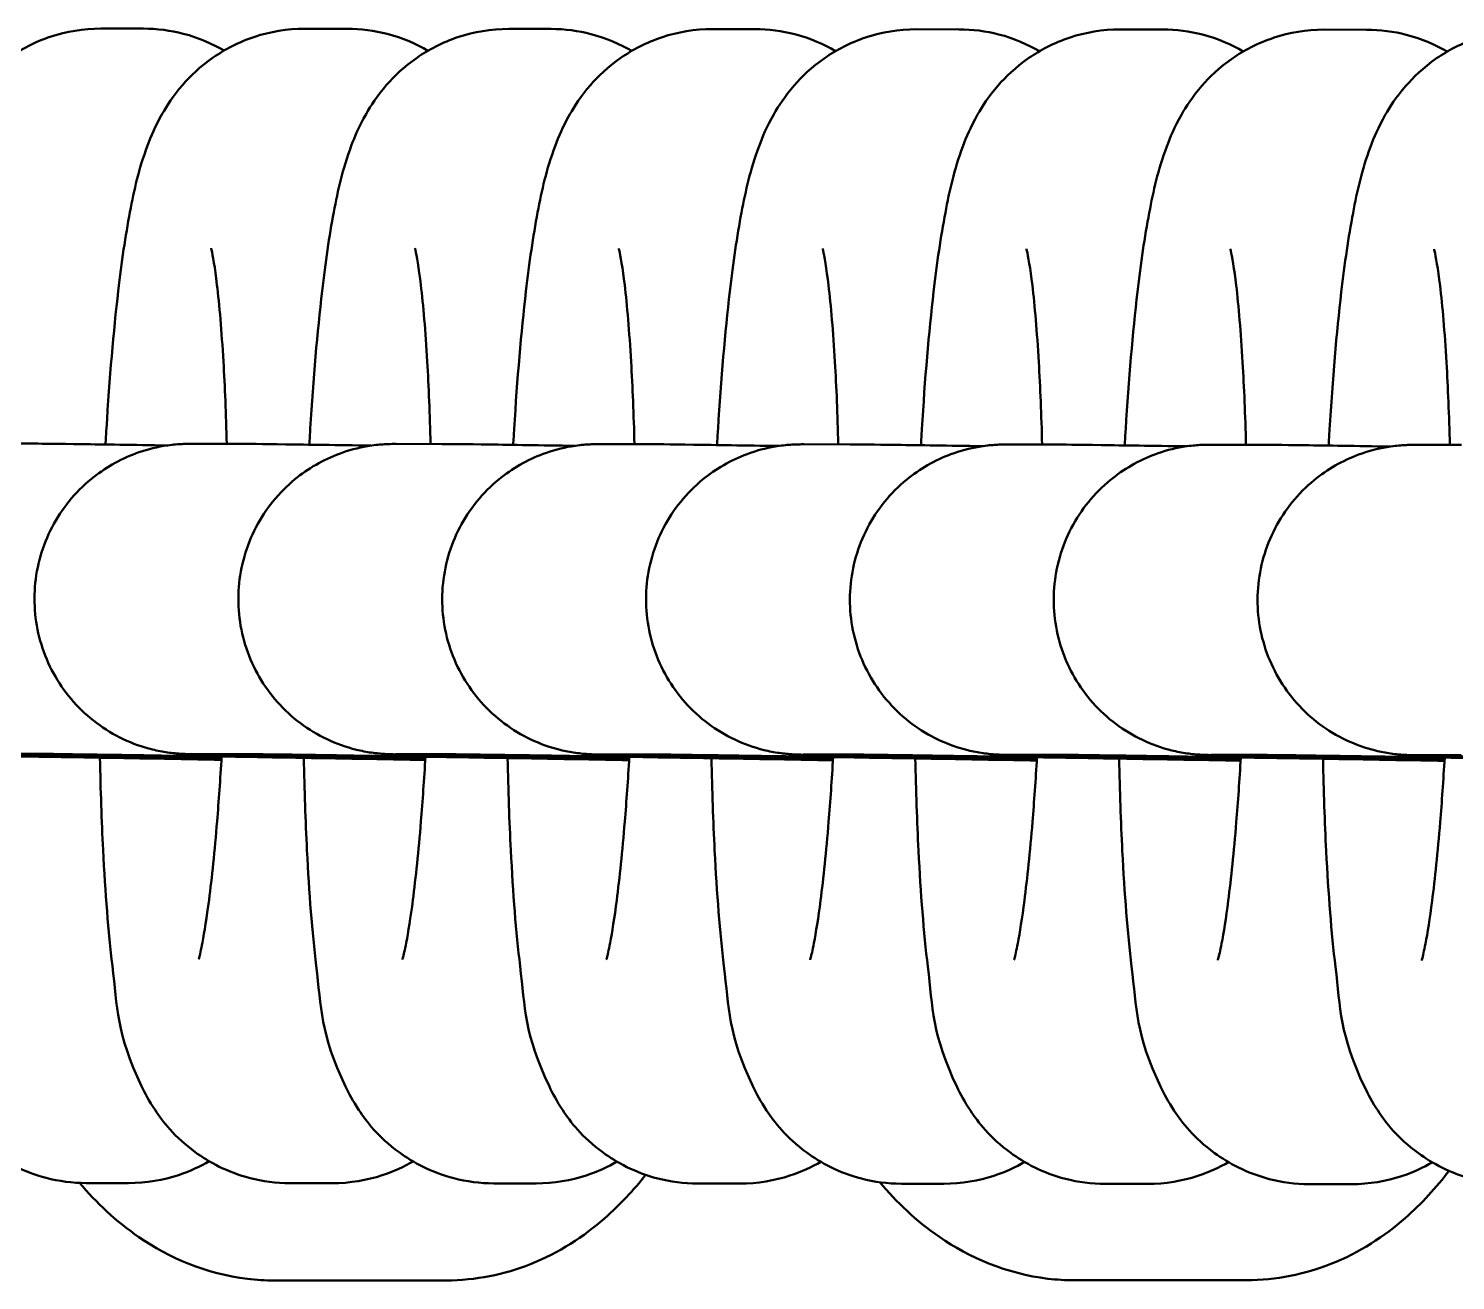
# Model space of a CAD drawing. Header units: millimetres. Extents: x 170 to 5770, y -1450 to 5650.
# Drawn here: x 3838.17 to 3865.77, y 2087.79 to 2112.01 of the extents above; entities that cross this region are included whole.
import ezdxf

# ---------------------------------------------------------------- set-up
doc = ezdxf.new("R2010")
doc.units = ezdxf.units.MM
doc.header["$LTSCALE"] = 10
doc.layers.add('Viditelná (ISO)', color=7, linetype='Continuous', lineweight=50)

# ---------------------------------------------------------------- blocks, each defined once
blk = doc.blocks.new('VVZ-VH101-2')
at = {"layer": 'Viditelná (ISO)'}
for p, q in [((3670.391, -3537.991), (3669.569, -3537.99)), ((3674.335, -3537.994), (3673.513, -3537.993)), ((3678.279, -3537.998), (3677.457, -3537.997)), ((3682.223, -3538.001), (3681.4, -3538)), ((3686.166, -3538.005), (3685.344, -3538.004)), ((3690.11, -3538.008), (3689.288, -3538.007)), ((3694.054, -3538.012), (3693.232, -3538.011)), ((3667.391, -3546.018), (3668.286, -3546.019)), ((3671.335, -3546.022), (3672.23, -3546.023)), ((3675.279, -3546.025), (3676.173, -3546.026)), ((3679.223, -3546.029), (3680.117, -3546.029)), ((3683.166, -3546.032), (3684.061, -3546.033)), ((3687.11, -3546.036), (3688.005, -3546.036)), ((3691.054, -3546.039), (3691.949, -3546.04)), ((3694.998, -3546.043), (3695.893, -3546.043)), ((3667.386, -3552.018), (3668.281, -3552.019)), ((3671.33, -3552.022), (3672.224, -3552.023)), ((3675.274, -3552.025), (3676.168, -3552.026)), ((3679.217, -3552.029), (3680.112, -3552.029)), ((3683.161, -3552.032), (3684.056, -3552.033)), ((3687.105, -3552.036), (3688, -3552.036)), ((3691.049, -3552.039), (3691.943, -3552.04)), ((3694.993, -3552.043), (3695.887, -3552.043)), ((3669.279, -3560.321), (3670.102, -3560.322)), ((3673.223, -3560.324), (3674.045, -3560.325)), ((3677.167, -3560.328), (3677.989, -3560.329)), ((3681.111, -3560.331), (3681.933, -3560.332)), ((3685.055, -3560.335), (3685.877, -3560.336)), ((3688.998, -3560.338), (3689.821, -3560.339)), ((3692.942, -3560.342), (3693.765, -3560.343)), ((3672.918, -3562.206), (3676.247, -3562.205)), ((3688.406, -3562.202), (3691.734, -3562.201))]:
    blk.add_line(p, q, dxfattribs=at)
for points, knots in [([(3669.569, -3537.99), (3669.229, -3537.99), (3668.893, -3538.049), (3668.281, -3538.25), (3668.015, -3538.395), (3667.535, -3538.727), (3667.35, -3538.911), (3667.017, -3539.293), (3666.901, -3539.477), (3666.671, -3539.88), (3666.592, -3540.073), (3666.352, -3540.717), (3666.27, -3541.098), (3666.098, -3541.996), (3666.025, -3542.502), (3665.867, -3543.853), (3665.791, -3544.751), (3665.726, -3545.824), (3665.719, -3545.928), (3665.714, -3546.032)], [3.141593, 3.141593, 3.141593, 3.141593, 3.174933, 3.174933, 3.211923, 3.211923, 3.259011, 3.259011, 3.321934, 3.321934, 3.41779, 3.41779, 3.668439, 3.668439, 3.93242, 3.93242, 4.302832, 4.302832, 4.342317, 4.342317, 4.342317, 4.342317]), ([(3673.513, -3537.993), (3673.173, -3537.993), (3672.837, -3538.052), (3672.225, -3538.253), (3671.959, -3538.399), (3671.479, -3538.73), (3671.294, -3538.915), (3670.961, -3539.296), (3670.845, -3539.48), (3670.615, -3539.884), (3670.536, -3540.077), (3670.296, -3540.72), (3670.214, -3541.101), (3670.042, -3542), (3669.969, -3542.505), (3669.811, -3543.856), (3669.735, -3544.755), (3669.669, -3545.827), (3669.663, -3545.931), (3669.657, -3546.036)], [3.141593, 3.141593, 3.141593, 3.141593, 3.174933, 3.174933, 3.211923, 3.211923, 3.259011, 3.259011, 3.321934, 3.321934, 3.41779, 3.41779, 3.668439, 3.668439, 3.93242, 3.93242, 4.302832, 4.302832, 4.342317, 4.342317, 4.342317, 4.342317]), ([(3671.951, -3538.415), (3671.731, -3538.287), (3671.464, -3538.168), (3670.919, -3538.027), (3670.655, -3537.991), (3670.391, -3537.991)], [9.36660161, 9.36660161, 9.36660161, 9.36660161, 9.39894603, 9.39894603, 9.42477796, 9.42477796, 9.42477796, 9.42477796]), ([(3677.457, -3537.997), (3677.116, -3537.997), (3676.78, -3538.056), (3676.168, -3538.257), (3675.903, -3538.402), (3675.423, -3538.734), (3675.237, -3538.918), (3674.905, -3539.3), (3674.789, -3539.484), (3674.559, -3539.887), (3674.479, -3540.08), (3674.239, -3540.724), (3674.157, -3541.105), (3673.986, -3542.003), (3673.913, -3542.508), (3673.755, -3543.86), (3673.679, -3544.758), (3673.613, -3545.831), (3673.607, -3545.935), (3673.601, -3546.039)], [3.141593, 3.141593, 3.141593, 3.141593, 3.174933, 3.174933, 3.211923, 3.211923, 3.259011, 3.259011, 3.321934, 3.321934, 3.41779, 3.41779, 3.668439, 3.668439, 3.93242, 3.93242, 4.302832, 4.302832, 4.342317, 4.342317, 4.342317, 4.342317]), ([(3675.895, -3538.419), (3675.675, -3538.29), (3675.408, -3538.171), (3674.863, -3538.03), (3674.599, -3537.995), (3674.335, -3537.994)], [9.36660161, 9.36660161, 9.36660161, 9.36660161, 9.39894603, 9.39894603, 9.42477796, 9.42477796, 9.42477796, 9.42477796]), ([(3681.4, -3538), (3681.06, -3538), (3680.724, -3538.059), (3680.112, -3538.26), (3679.846, -3538.406), (3679.367, -3538.737), (3679.181, -3538.922), (3678.849, -3539.303), (3678.733, -3539.487), (3678.502, -3539.891), (3678.423, -3540.084), (3678.183, -3540.727), (3678.101, -3541.108), (3677.93, -3542.007), (3677.857, -3542.512), (3677.699, -3543.863), (3677.623, -3544.762), (3677.557, -3545.834), (3677.551, -3545.938), (3677.545, -3546.043)], [3.141593, 3.141593, 3.141593, 3.141593, 3.174933, 3.174933, 3.211923, 3.211923, 3.259011, 3.259011, 3.321934, 3.321934, 3.41779, 3.41779, 3.668439, 3.668439, 3.93242, 3.93242, 4.302832, 4.302832, 4.342317, 4.342317, 4.342317, 4.342317]), ([(3679.839, -3538.422), (3679.619, -3538.294), (3679.352, -3538.175), (3678.806, -3538.033), (3678.542, -3537.998), (3678.279, -3537.998)], [9.36660161, 9.36660161, 9.36660161, 9.36660161, 9.39894603, 9.39894603, 9.42477796, 9.42477796, 9.42477796, 9.42477796]), ([(3685.344, -3538.004), (3685.004, -3538.004), (3684.668, -3538.063), (3684.056, -3538.264), (3683.79, -3538.409), (3683.31, -3538.74), (3683.125, -3538.925), (3682.793, -3539.307), (3682.676, -3539.491), (3682.446, -3539.894), (3682.367, -3540.087), (3682.127, -3540.731), (3682.045, -3541.112), (3681.874, -3542.01), (3681.801, -3542.515), (3681.643, -3543.867), (3681.566, -3544.765), (3681.501, -3545.837), (3681.495, -3545.942), (3681.489, -3546.046)], [3.141593, 3.141593, 3.141593, 3.141593, 3.174933, 3.174933, 3.211923, 3.211923, 3.259011, 3.259011, 3.321934, 3.321934, 3.41779, 3.41779, 3.668439, 3.668439, 3.93242, 3.93242, 4.302832, 4.302832, 4.342317, 4.342317, 4.342317, 4.342317]), ([(3683.783, -3538.426), (3683.562, -3538.297), (3683.295, -3538.178), (3682.75, -3538.037), (3682.486, -3538.002), (3682.223, -3538.001)], [9.36660161, 9.36660161, 9.36660161, 9.36660161, 9.39894603, 9.39894603, 9.42477796, 9.42477796, 9.42477796, 9.42477796]), ([(3689.288, -3538.007), (3688.948, -3538.007), (3688.612, -3538.066), (3688, -3538.267), (3687.734, -3538.413), (3687.254, -3538.744), (3687.069, -3538.929), (3686.736, -3539.31), (3686.62, -3539.494), (3686.39, -3539.898), (3686.311, -3540.091), (3686.071, -3540.734), (3685.989, -3541.115), (3685.818, -3542.014), (3685.744, -3542.519), (3685.586, -3543.87), (3685.51, -3544.769), (3685.445, -3545.841), (3685.439, -3545.945), (3685.433, -3546.05)], [3.141593, 3.141593, 3.141593, 3.141593, 3.174933, 3.174933, 3.211923, 3.211923, 3.259011, 3.259011, 3.321934, 3.321934, 3.41779, 3.41779, 3.668439, 3.668439, 3.93242, 3.93242, 4.302832, 4.302832, 4.342317, 4.342317, 4.342317, 4.342317]), ([(3687.726, -3538.429), (3687.506, -3538.3), (3687.239, -3538.181), (3686.694, -3538.04), (3686.43, -3538.005), (3686.166, -3538.005)], [9.36660161, 9.36660161, 9.36660161, 9.36660161, 9.39894603, 9.39894603, 9.42477796, 9.42477796, 9.42477796, 9.42477796]), ([(3693.232, -3538.011), (3692.892, -3538.011), (3692.556, -3538.07), (3691.944, -3538.271), (3691.678, -3538.416), (3691.198, -3538.747), (3691.013, -3538.932), (3690.68, -3539.314), (3690.564, -3539.498), (3690.334, -3539.901), (3690.255, -3540.094), (3690.015, -3540.738), (3689.933, -3541.119), (3689.761, -3542.017), (3689.688, -3542.522), (3689.53, -3543.874), (3689.454, -3544.772), (3689.388, -3545.844), (3689.382, -3545.949), (3689.376, -3546.053)], [3.141593, 3.141593, 3.141593, 3.141593, 3.174933, 3.174933, 3.211923, 3.211923, 3.259011, 3.259011, 3.321934, 3.321934, 3.41779, 3.41779, 3.668439, 3.668439, 3.93242, 3.93242, 4.302832, 4.302832, 4.342317, 4.342317, 4.342317, 4.342317]), ([(3691.67, -3538.433), (3691.45, -3538.304), (3691.183, -3538.185), (3690.638, -3538.044), (3690.374, -3538.008), (3690.11, -3538.008)], [9.36660161, 9.36660161, 9.36660161, 9.36660161, 9.39894603, 9.39894603, 9.42477796, 9.42477796, 9.42477796, 9.42477796]), ([(3697.176, -3538.014), (3696.835, -3538.014), (3696.5, -3538.073), (3695.887, -3538.274), (3695.622, -3538.42), (3695.142, -3538.751), (3694.956, -3538.936), (3694.624, -3539.317), (3694.508, -3539.501), (3694.278, -3539.905), (3694.198, -3540.098), (3693.959, -3540.741), (3693.876, -3541.122), (3693.705, -3542.021), (3693.632, -3542.526), (3693.474, -3543.877), (3693.398, -3544.776), (3693.332, -3545.848), (3693.326, -3545.952), (3693.32, -3546.057)], [3.141593, 3.141593, 3.141593, 3.141593, 3.174933, 3.174933, 3.211923, 3.211923, 3.259011, 3.259011, 3.321934, 3.321934, 3.41779, 3.41779, 3.668439, 3.668439, 3.93242, 3.93242, 4.302832, 4.302832, 4.342317, 4.342317, 4.342317, 4.342317]), ([(3695.614, -3538.436), (3695.394, -3538.307), (3695.127, -3538.188), (3694.582, -3538.047), (3694.318, -3538.012), (3694.054, -3538.012)], [9.36660161, 9.36660161, 9.36660161, 9.36660161, 9.39894603, 9.39894603, 9.42477796, 9.42477796, 9.42477796, 9.42477796]), ([(3672.003, -3546.022), (3671.988, -3545.451), (3671.966, -3544.913), (3671.904, -3543.842), (3671.86, -3543.333), (3671.775, -3542.615), (3671.73, -3542.368), (3671.703, -3542.248), (3671.699, -3542.235), (3671.699, -3542.235)], [1.9755379, 1.9755379, 1.9755379, 1.9755379, 2.2153919, 2.2153919, 2.5058014, 2.5058014, 2.7523432, 2.7523432, 2.8150161, 2.8150161, 2.8150161, 2.8150161]), ([(3675.947, -3546.026), (3675.932, -3545.454), (3675.91, -3544.916), (3675.848, -3543.846), (3675.804, -3543.337), (3675.718, -3542.619), (3675.674, -3542.371), (3675.647, -3542.252), (3675.643, -3542.238), (3675.643, -3542.238)], [1.9755379, 1.9755379, 1.9755379, 1.9755379, 2.2153919, 2.2153919, 2.5058014, 2.5058014, 2.7523432, 2.7523432, 2.8150161, 2.8150161, 2.8150161, 2.8150161]), ([(3679.891, -3546.029), (3679.876, -3545.458), (3679.854, -3544.92), (3679.791, -3543.849), (3679.748, -3543.34), (3679.662, -3542.622), (3679.618, -3542.375), (3679.591, -3542.255), (3679.587, -3542.242), (3679.587, -3542.242)], [1.9755379, 1.9755379, 1.9755379, 1.9755379, 2.2153919, 2.2153919, 2.5058014, 2.5058014, 2.7523432, 2.7523432, 2.8150161, 2.8150161, 2.8150161, 2.8150161]), ([(3683.834, -3546.033), (3683.82, -3545.461), (3683.798, -3544.923), (3683.735, -3543.853), (3683.691, -3543.344), (3683.606, -3542.626), (3683.562, -3542.378), (3683.535, -3542.259), (3683.531, -3542.245), (3683.531, -3542.245)], [1.9755379, 1.9755379, 1.9755379, 1.9755379, 2.2153919, 2.2153919, 2.5058014, 2.5058014, 2.7523432, 2.7523432, 2.8150161, 2.8150161, 2.8150161, 2.8150161]), ([(3687.778, -3546.036), (3687.764, -3545.465), (3687.741, -3544.927), (3687.679, -3543.856), (3687.635, -3543.347), (3687.55, -3542.629), (3687.506, -3542.382), (3687.478, -3542.262), (3687.475, -3542.249), (3687.475, -3542.249)], [1.9755379, 1.9755379, 1.9755379, 1.9755379, 2.2153919, 2.2153919, 2.5058014, 2.5058014, 2.7523432, 2.7523432, 2.8150161, 2.8150161, 2.8150161, 2.8150161]), ([(3691.722, -3546.04), (3691.707, -3545.468), (3691.685, -3544.93), (3691.623, -3543.86), (3691.579, -3543.351), (3691.494, -3542.633), (3691.449, -3542.385), (3691.422, -3542.266), (3691.419, -3542.252), (3691.419, -3542.252)], [1.9755379, 1.9755379, 1.9755379, 1.9755379, 2.2153919, 2.2153919, 2.5058014, 2.5058014, 2.7523432, 2.7523432, 2.8150161, 2.8150161, 2.8150161, 2.8150161]), ([(3695.666, -3546.043), (3695.651, -3545.472), (3695.629, -3544.934), (3695.567, -3543.863), (3695.523, -3543.354), (3695.437, -3542.636), (3695.393, -3542.388), (3695.366, -3542.269), (3695.362, -3542.256), (3695.362, -3542.256)], [1.9755379, 1.9755379, 1.9755379, 1.9755379, 2.2153919, 2.2153919, 2.5058014, 2.5058014, 2.7523432, 2.7523432, 2.8150161, 2.8150161, 2.8150161, 2.8150161]), ([(3671.901, -3552.112), (3671.612, -3552.107), (3671.332, -3552.102), (3670.33, -3552.083), (3669.664, -3552.07), (3668.564, -3552.049), (3668.117, -3552.04), (3667.648, -3552.029), (3667.524, -3552.026), (3667.378, -3552.023), (3667.336, -3552.021), (3667.265, -3552.019), (3667.245, -3552.019), (3667.159, -3552.014), (3667.137, -3552.013), (3667.089, -3552.009), (3667.071, -3552.007), (3667.011, -3552.001), (3666.964, -3551.996), (3666.82, -3551.975), (3666.721, -3551.956), (3666.429, -3551.884), (3666.237, -3551.816), (3665.874, -3551.645), (3665.701, -3551.54), (3665.379, -3551.299), (3665.23, -3551.162), (3664.963, -3550.861), (3664.844, -3550.697), (3664.643, -3550.35), (3664.56, -3550.165), (3664.432, -3549.784), (3664.387, -3549.586), (3664.337, -3549.188), (3664.333, -3548.985), (3664.364, -3548.584), (3664.4, -3548.385), (3664.511, -3547.999), (3664.586, -3547.81), (3664.772, -3547.454), (3664.883, -3547.285), (3665.136, -3546.973), (3665.279, -3546.829), (3665.69, -3546.492), (3665.984, -3546.322), (3666.47, -3546.141), (3666.655, -3546.092), (3666.893, -3546.052), (3666.947, -3546.044), (3667.047, -3546.033), (3667.095, -3546.029), (3667.157, -3546.024), (3667.177, -3546.023), (3667.231, -3546.02), (3667.257, -3546.02), (3667.342, -3546.018), (3667.361, -3546.018), (3667.391, -3546.018)], [1.554937, 1.554937, 1.554937, 1.554937, 1.6506, 1.6506, 1.911274, 1.911274, 2.172346, 2.172346, 2.302855, 2.302855, 2.372983, 2.372983, 2.432966, 2.432966, 2.448102, 2.448102, 2.455646, 2.455646, 2.470926, 2.470926, 2.501191, 2.501191, 2.561496, 2.561496, 2.621741, 2.621741, 2.681984, 2.681984, 2.742227, 2.742227, 2.802469, 2.802469, 2.862712, 2.862712, 2.922955, 2.922955, 2.983198, 2.983198, 3.043441, 3.043441, 3.103684, 3.103684, 3.163927, 3.163927, 3.263079, 3.263079, 3.319647, 3.319647, 3.336273, 3.336273, 3.351217, 3.351217, 3.358917, 3.358917, 3.374956, 3.374956, 3.4296, 3.4296, 3.4296, 3.4296]), ([(3675.845, -3552.115), (3675.556, -3552.11), (3675.275, -3552.105), (3674.273, -3552.087), (3673.607, -3552.074), (3672.508, -3552.052), (3672.061, -3552.043), (3671.592, -3552.033), (3671.467, -3552.03), (3671.322, -3552.026), (3671.28, -3552.025), (3671.209, -3552.023), (3671.189, -3552.022), (3671.103, -3552.017), (3671.081, -3552.016), (3671.033, -3552.012), (3671.015, -3552.011), (3670.955, -3552.005), (3670.907, -3551.999), (3670.764, -3551.979), (3670.664, -3551.96), (3670.373, -3551.888), (3670.181, -3551.82), (3669.818, -3551.648), (3669.644, -3551.543), (3669.323, -3551.302), (3669.174, -3551.165), (3668.907, -3550.865), (3668.788, -3550.7), (3668.587, -3550.353), (3668.503, -3550.168), (3668.375, -3549.787), (3668.33, -3549.59), (3668.281, -3549.191), (3668.277, -3548.988), (3668.308, -3548.588), (3668.344, -3548.388), (3668.455, -3548.002), (3668.53, -3547.814), (3668.716, -3547.458), (3668.827, -3547.288), (3669.08, -3546.976), (3669.223, -3546.832), (3669.633, -3546.495), (3669.928, -3546.326), (3670.414, -3546.145), (3670.598, -3546.096), (3670.836, -3546.055), (3670.891, -3546.048), (3670.991, -3546.036), (3671.039, -3546.032), (3671.101, -3546.028), (3671.121, -3546.027), (3671.175, -3546.024), (3671.201, -3546.023), (3671.286, -3546.021), (3671.305, -3546.022), (3671.335, -3546.022)], [1.554937, 1.554937, 1.554937, 1.554937, 1.6506, 1.6506, 1.911274, 1.911274, 2.172346, 2.172346, 2.302855, 2.302855, 2.372983, 2.372983, 2.432966, 2.432966, 2.448102, 2.448102, 2.455646, 2.455646, 2.470926, 2.470926, 2.501191, 2.501191, 2.561496, 2.561496, 2.621741, 2.621741, 2.681984, 2.681984, 2.742227, 2.742227, 2.802469, 2.802469, 2.862712, 2.862712, 2.922955, 2.922955, 2.983198, 2.983198, 3.043441, 3.043441, 3.103684, 3.103684, 3.163927, 3.163927, 3.263079, 3.263079, 3.319647, 3.319647, 3.336273, 3.336273, 3.351217, 3.351217, 3.358917, 3.358917, 3.374956, 3.374956, 3.4296, 3.4296, 3.4296, 3.4296]), ([(3668.286, -3546.019), (3668.451, -3546.019), (3668.734, -3546.023), (3669.624, -3546.035), (3670.188, -3546.044), (3670.849, -3546.054)], [0, 0, 0, 0, 0.3027925, 0.3027925, 0.5743738, 0.5743738, 0.5743738, 0.5743738]), ([(3679.789, -3552.119), (3679.5, -3552.114), (3679.219, -3552.109), (3678.217, -3552.09), (3677.551, -3552.077), (3676.452, -3552.056), (3676.005, -3552.047), (3675.536, -3552.036), (3675.411, -3552.033), (3675.266, -3552.03), (3675.224, -3552.028), (3675.153, -3552.026), (3675.133, -3552.026), (3675.047, -3552.021), (3675.024, -3552.02), (3674.977, -3552.016), (3674.959, -3552.014), (3674.899, -3552.008), (3674.851, -3552.003), (3674.708, -3551.982), (3674.608, -3551.963), (3674.316, -3551.891), (3674.125, -3551.823), (3673.762, -3551.652), (3673.588, -3551.547), (3673.267, -3551.306), (3673.118, -3551.169), (3672.851, -3550.868), (3672.732, -3550.704), (3672.531, -3550.357), (3672.447, -3550.172), (3672.319, -3549.791), (3672.274, -3549.593), (3672.225, -3549.195), (3672.221, -3548.992), (3672.252, -3548.591), (3672.288, -3548.392), (3672.399, -3548.006), (3672.474, -3547.817), (3672.66, -3547.461), (3672.771, -3547.292), (3673.024, -3546.98), (3673.167, -3546.836), (3673.577, -3546.499), (3673.872, -3546.329), (3674.358, -3546.148), (3674.542, -3546.099), (3674.78, -3546.059), (3674.835, -3546.051), (3674.935, -3546.04), (3674.982, -3546.036), (3675.045, -3546.031), (3675.065, -3546.03), (3675.119, -3546.027), (3675.145, -3546.027), (3675.229, -3546.025), (3675.249, -3546.025), (3675.279, -3546.025)], [1.554937, 1.554937, 1.554937, 1.554937, 1.6506, 1.6506, 1.911274, 1.911274, 2.172346, 2.172346, 2.302855, 2.302855, 2.372983, 2.372983, 2.432966, 2.432966, 2.448102, 2.448102, 2.455646, 2.455646, 2.470926, 2.470926, 2.501191, 2.501191, 2.561496, 2.561496, 2.621741, 2.621741, 2.681984, 2.681984, 2.742227, 2.742227, 2.802469, 2.802469, 2.862712, 2.862712, 2.922955, 2.922955, 2.983198, 2.983198, 3.043441, 3.043441, 3.103684, 3.103684, 3.163927, 3.163927, 3.263079, 3.263079, 3.319647, 3.319647, 3.336273, 3.336273, 3.351217, 3.351217, 3.358917, 3.358917, 3.374956, 3.374956, 3.4296, 3.4296, 3.4296, 3.4296]), ([(3672.23, -3546.023), (3672.395, -3546.023), (3672.677, -3546.026), (3673.568, -3546.039), (3674.132, -3546.047), (3674.793, -3546.057)], [0, 0, 0, 0, 0.3027925, 0.3027925, 0.5743738, 0.5743738, 0.5743738, 0.5743738]), ([(3683.732, -3552.122), (3683.444, -3552.117), (3683.163, -3552.112), (3682.161, -3552.093), (3681.495, -3552.081), (3680.395, -3552.059), (3679.949, -3552.05), (3679.48, -3552.04), (3679.355, -3552.037), (3679.21, -3552.033), (3679.168, -3552.032), (3679.096, -3552.03), (3679.077, -3552.029), (3678.991, -3552.024), (3678.968, -3552.023), (3678.921, -3552.019), (3678.903, -3552.018), (3678.843, -3552.012), (3678.795, -3552.006), (3678.652, -3551.986), (3678.552, -3551.967), (3678.26, -3551.895), (3678.069, -3551.827), (3677.706, -3551.655), (3677.532, -3551.55), (3677.211, -3551.309), (3677.061, -3551.172), (3676.795, -3550.872), (3676.676, -3550.707), (3676.475, -3550.36), (3676.391, -3550.175), (3676.263, -3549.794), (3676.218, -3549.597), (3676.169, -3549.198), (3676.164, -3548.995), (3676.196, -3548.595), (3676.232, -3548.395), (3676.342, -3548.009), (3676.418, -3547.821), (3676.603, -3547.465), (3676.715, -3547.295), (3676.968, -3546.983), (3677.111, -3546.839), (3677.521, -3546.502), (3677.815, -3546.333), (3678.302, -3546.152), (3678.486, -3546.103), (3678.724, -3546.062), (3678.778, -3546.055), (3678.879, -3546.043), (3678.926, -3546.039), (3678.989, -3546.035), (3679.009, -3546.034), (3679.062, -3546.031), (3679.088, -3546.03), (3679.173, -3546.028), (3679.193, -3546.029), (3679.223, -3546.029)], [1.554937, 1.554937, 1.554937, 1.554937, 1.6506, 1.6506, 1.911274, 1.911274, 2.172346, 2.172346, 2.302855, 2.302855, 2.372983, 2.372983, 2.432966, 2.432966, 2.448102, 2.448102, 2.455646, 2.455646, 2.470926, 2.470926, 2.501191, 2.501191, 2.561496, 2.561496, 2.621741, 2.621741, 2.681984, 2.681984, 2.742227, 2.742227, 2.802469, 2.802469, 2.862712, 2.862712, 2.922955, 2.922955, 2.983198, 2.983198, 3.043441, 3.043441, 3.103684, 3.103684, 3.163927, 3.163927, 3.263079, 3.263079, 3.319647, 3.319647, 3.336273, 3.336273, 3.351217, 3.351217, 3.358917, 3.358917, 3.374956, 3.374956, 3.4296, 3.4296, 3.4296, 3.4296]), ([(3676.173, -3546.026), (3676.339, -3546.026), (3676.621, -3546.03), (3677.512, -3546.042), (3678.075, -3546.051), (3678.737, -3546.061)], [0, 0, 0, 0, 0.3027925, 0.3027925, 0.5743738, 0.5743738, 0.5743738, 0.5743738]), ([(3687.676, -3552.126), (3687.387, -3552.121), (3687.107, -3552.116), (3686.105, -3552.097), (3685.439, -3552.084), (3684.339, -3552.063), (3683.893, -3552.054), (3683.423, -3552.043), (3683.299, -3552.04), (3683.153, -3552.037), (3683.112, -3552.035), (3683.04, -3552.033), (3683.021, -3552.033), (3682.935, -3552.028), (3682.912, -3552.027), (3682.865, -3552.023), (3682.847, -3552.021), (3682.787, -3552.015), (3682.739, -3552.01), (3682.596, -3551.989), (3682.496, -3551.97), (3682.204, -3551.898), (3682.013, -3551.83), (3681.65, -3551.659), (3681.476, -3551.554), (3681.155, -3551.313), (3681.005, -3551.176), (3680.739, -3550.875), (3680.62, -3550.711), (3680.418, -3550.363), (3680.335, -3550.179), (3680.207, -3549.798), (3680.162, -3549.6), (3680.113, -3549.202), (3680.108, -3548.999), (3680.139, -3548.598), (3680.176, -3548.399), (3680.286, -3548.013), (3680.362, -3547.824), (3680.547, -3547.468), (3680.658, -3547.299), (3680.912, -3546.987), (3681.054, -3546.843), (3681.465, -3546.506), (3681.759, -3546.336), (3682.245, -3546.155), (3682.43, -3546.106), (3682.668, -3546.066), (3682.722, -3546.058), (3682.823, -3546.047), (3682.87, -3546.043), (3682.933, -3546.038), (3682.953, -3546.037), (3683.006, -3546.034), (3683.032, -3546.034), (3683.117, -3546.032), (3683.137, -3546.032), (3683.166, -3546.032)], [1.554937, 1.554937, 1.554937, 1.554937, 1.6506, 1.6506, 1.911274, 1.911274, 2.172346, 2.172346, 2.302855, 2.302855, 2.372983, 2.372983, 2.432966, 2.432966, 2.448102, 2.448102, 2.455646, 2.455646, 2.470926, 2.470926, 2.501191, 2.501191, 2.561496, 2.561496, 2.621741, 2.621741, 2.681984, 2.681984, 2.742227, 2.742227, 2.802469, 2.802469, 2.862712, 2.862712, 2.922955, 2.922955, 2.983198, 2.983198, 3.043441, 3.043441, 3.103684, 3.103684, 3.163927, 3.163927, 3.263079, 3.263079, 3.319647, 3.319647, 3.336273, 3.336273, 3.351217, 3.351217, 3.358917, 3.358917, 3.374956, 3.374956, 3.4296, 3.4296, 3.4296, 3.4296]), ([(3680.117, -3546.029), (3680.283, -3546.03), (3680.565, -3546.033), (3681.456, -3546.046), (3682.019, -3546.054), (3682.681, -3546.064)], [0, 0, 0, 0, 0.3027925, 0.3027925, 0.5743738, 0.5743738, 0.5743738, 0.5743738]), ([(3691.62, -3552.129), (3691.331, -3552.124), (3691.051, -3552.119), (3690.049, -3552.1), (3689.383, -3552.088), (3688.283, -3552.066), (3687.836, -3552.057), (3687.367, -3552.047), (3687.243, -3552.044), (3687.097, -3552.04), (3687.055, -3552.039), (3686.984, -3552.036), (3686.964, -3552.036), (3686.878, -3552.031), (3686.856, -3552.03), (3686.809, -3552.026), (3686.79, -3552.025), (3686.73, -3552.019), (3686.683, -3552.013), (3686.539, -3551.993), (3686.44, -3551.974), (3686.148, -3551.902), (3685.956, -3551.834), (3685.593, -3551.662), (3685.42, -3551.557), (3685.098, -3551.316), (3684.949, -3551.179), (3684.682, -3550.879), (3684.564, -3550.714), (3684.362, -3550.367), (3684.279, -3550.182), (3684.151, -3549.801), (3684.106, -3549.604), (3684.056, -3549.205), (3684.052, -3549.002), (3684.083, -3548.602), (3684.119, -3548.402), (3684.23, -3548.016), (3684.305, -3547.828), (3684.491, -3547.472), (3684.602, -3547.302), (3684.855, -3546.99), (3684.998, -3546.846), (3685.409, -3546.509), (3685.703, -3546.34), (3686.189, -3546.159), (3686.374, -3546.11), (3686.612, -3546.069), (3686.666, -3546.062), (3686.766, -3546.05), (3686.814, -3546.046), (3686.877, -3546.042), (3686.896, -3546.041), (3686.95, -3546.038), (3686.976, -3546.037), (3687.061, -3546.035), (3687.08, -3546.036), (3687.11, -3546.036)], [1.554937, 1.554937, 1.554937, 1.554937, 1.6506, 1.6506, 1.911274, 1.911274, 2.172346, 2.172346, 2.302855, 2.302855, 2.372983, 2.372983, 2.432966, 2.432966, 2.448102, 2.448102, 2.455646, 2.455646, 2.470926, 2.470926, 2.501191, 2.501191, 2.561496, 2.561496, 2.621741, 2.621741, 2.681984, 2.681984, 2.742227, 2.742227, 2.802469, 2.802469, 2.862712, 2.862712, 2.922955, 2.922955, 2.983198, 2.983198, 3.043441, 3.043441, 3.103684, 3.103684, 3.163927, 3.163927, 3.263079, 3.263079, 3.319647, 3.319647, 3.336273, 3.336273, 3.351217, 3.351217, 3.358917, 3.358917, 3.374956, 3.374956, 3.4296, 3.4296, 3.4296, 3.4296]), ([(3684.061, -3546.033), (3684.227, -3546.033), (3684.509, -3546.037), (3685.4, -3546.049), (3685.963, -3546.058), (3686.625, -3546.068)], [0, 0, 0, 0, 0.3027925, 0.3027925, 0.5743738, 0.5743738, 0.5743738, 0.5743738]), ([(3695.564, -3552.133), (3695.275, -3552.128), (3694.994, -3552.123), (3693.992, -3552.104), (3693.327, -3552.091), (3692.227, -3552.07), (3691.78, -3552.061), (3691.311, -3552.05), (3691.186, -3552.047), (3691.041, -3552.043), (3690.999, -3552.042), (3690.928, -3552.04), (3690.908, -3552.04), (3690.822, -3552.035), (3690.8, -3552.034), (3690.752, -3552.03), (3690.734, -3552.028), (3690.674, -3552.022), (3690.626, -3552.017), (3690.483, -3551.996), (3690.383, -3551.977), (3690.092, -3551.905), (3689.9, -3551.837), (3689.537, -3551.666), (3689.363, -3551.561), (3689.042, -3551.32), (3688.893, -3551.183), (3688.626, -3550.882), (3688.507, -3550.718), (3688.306, -3550.37), (3688.222, -3550.186), (3688.095, -3549.805), (3688.05, -3549.607), (3688, -3549.209), (3687.996, -3549.006), (3688.027, -3548.605), (3688.063, -3548.406), (3688.174, -3548.02), (3688.249, -3547.831), (3688.435, -3547.475), (3688.546, -3547.306), (3688.799, -3546.994), (3688.942, -3546.85), (3689.353, -3546.513), (3689.647, -3546.343), (3690.133, -3546.162), (3690.317, -3546.113), (3690.555, -3546.073), (3690.61, -3546.065), (3690.71, -3546.054), (3690.758, -3546.05), (3690.82, -3546.045), (3690.84, -3546.044), (3690.894, -3546.041), (3690.92, -3546.041), (3691.005, -3546.039), (3691.024, -3546.039), (3691.054, -3546.039)], [1.554937, 1.554937, 1.554937, 1.554937, 1.6506, 1.6506, 1.911274, 1.911274, 2.172346, 2.172346, 2.302855, 2.302855, 2.372983, 2.372983, 2.432966, 2.432966, 2.448102, 2.448102, 2.455646, 2.455646, 2.470926, 2.470926, 2.501191, 2.501191, 2.561496, 2.561496, 2.621741, 2.621741, 2.681984, 2.681984, 2.742227, 2.742227, 2.802469, 2.802469, 2.862712, 2.862712, 2.922955, 2.922955, 2.983198, 2.983198, 3.043441, 3.043441, 3.103684, 3.103684, 3.163927, 3.163927, 3.263079, 3.263079, 3.319647, 3.319647, 3.336273, 3.336273, 3.351217, 3.351217, 3.358917, 3.358917, 3.374956, 3.374956, 3.4296, 3.4296, 3.4296, 3.4296]), ([(3688.005, -3546.036), (3688.17, -3546.037), (3688.453, -3546.04), (3689.343, -3546.053), (3689.907, -3546.061), (3690.569, -3546.071)], [0, 0, 0, 0, 0.3027925, 0.3027925, 0.5743738, 0.5743738, 0.5743738, 0.5743738]), ([(3699.508, -3552.136), (3699.219, -3552.131), (3698.938, -3552.126), (3697.936, -3552.107), (3697.27, -3552.095), (3696.171, -3552.073), (3695.724, -3552.064), (3695.255, -3552.054), (3695.13, -3552.051), (3694.985, -3552.047), (3694.943, -3552.046), (3694.872, -3552.043), (3694.852, -3552.043), (3694.766, -3552.038), (3694.743, -3552.037), (3694.696, -3552.033), (3694.678, -3552.032), (3694.618, -3552.026), (3694.57, -3552.02), (3694.427, -3552), (3694.327, -3551.981), (3694.036, -3551.909), (3693.844, -3551.841), (3693.481, -3551.669), (3693.307, -3551.564), (3692.986, -3551.323), (3692.837, -3551.186), (3692.57, -3550.886), (3692.451, -3550.721), (3692.25, -3550.374), (3692.166, -3550.189), (3692.038, -3549.808), (3691.993, -3549.611), (3691.944, -3549.212), (3691.94, -3549.009), (3691.971, -3548.609), (3692.007, -3548.409), (3692.118, -3548.023), (3692.193, -3547.835), (3692.379, -3547.479), (3692.49, -3547.309), (3692.743, -3546.997), (3692.886, -3546.853), (3693.296, -3546.516), (3693.591, -3546.347), (3694.077, -3546.166), (3694.261, -3546.117), (3694.499, -3546.076), (3694.554, -3546.069), (3694.654, -3546.057), (3694.701, -3546.053), (3694.764, -3546.049), (3694.784, -3546.048), (3694.838, -3546.045), (3694.864, -3546.044), (3694.949, -3546.042), (3694.968, -3546.043), (3694.998, -3546.043)], [1.554937, 1.554937, 1.554937, 1.554937, 1.6506, 1.6506, 1.911274, 1.911274, 2.172346, 2.172346, 2.302855, 2.302855, 2.372983, 2.372983, 2.432966, 2.432966, 2.448102, 2.448102, 2.455646, 2.455646, 2.470926, 2.470926, 2.501191, 2.501191, 2.561496, 2.561496, 2.621741, 2.621741, 2.681984, 2.681984, 2.742227, 2.742227, 2.802469, 2.802469, 2.862712, 2.862712, 2.922955, 2.922955, 2.983198, 2.983198, 3.043441, 3.043441, 3.103684, 3.103684, 3.163927, 3.163927, 3.263079, 3.263079, 3.319647, 3.319647, 3.336273, 3.336273, 3.351217, 3.351217, 3.358917, 3.358917, 3.374956, 3.374956, 3.4296, 3.4296, 3.4296, 3.4296]), ([(3691.949, -3546.04), (3692.114, -3546.04), (3692.396, -3546.044), (3693.287, -3546.056), (3693.851, -3546.065), (3694.512, -3546.075)], [0, 0, 0, 0, 0.3027925, 0.3027925, 0.5743738, 0.5743738, 0.5743738, 0.5743738]), ([(3671.899, -3552.134), (3671.856, -3552.133), (3671.812, -3552.133), (3670.905, -3552.117), (3670.042, -3552.102), (3668.446, -3552.076), (3667.692, -3552.064), (3666.388, -3552.043), (3665.822, -3552.034), (3664.946, -3552.022), (3664.622, -3552.018), (3664.394, -3552.016), (3664.352, -3552.016), (3664.337, -3552.016)], [2.282411, 2.282411, 2.282411, 2.282411, 2.29548, 2.29548, 2.555348, 2.555348, 2.815187, 2.815187, 3.07483, 3.07483, 3.333704, 3.333704, 3.418973, 3.418973, 3.418973, 3.418973]), ([(3665.605, -3552.091), (3665.618, -3552.714), (3665.639, -3553.312), (3665.709, -3554.709), (3665.768, -3555.458), (3665.945, -3556.923), (3665.922, -3557.418), (3666.476, -3558.58), (3666.555, -3558.729), (3666.825, -3559.132), (3667.039, -3559.418), (3667.715, -3559.913), (3668.072, -3560.109), (3668.752, -3560.285), (3669.016, -3560.321), (3669.279, -3560.321)], [5.072131, 5.072131, 5.072131, 5.072131, 5.306068, 5.306068, 5.653445, 5.653445, 6.082135, 6.082135, 6.137624, 6.137624, 6.210615, 6.210615, 6.257353, 6.257353, 6.283185, 6.283185, 6.283185, 6.283185]), ([(3675.843, -3552.138), (3675.8, -3552.137), (3675.756, -3552.136), (3674.849, -3552.12), (3673.986, -3552.106), (3672.389, -3552.079), (3671.636, -3552.067), (3670.332, -3552.047), (3669.765, -3552.038), (3668.89, -3552.025), (3668.566, -3552.021), (3668.338, -3552.019), (3668.296, -3552.019), (3668.281, -3552.019)], [2.282411, 2.282411, 2.282411, 2.282411, 2.29548, 2.29548, 2.555348, 2.555348, 2.815187, 2.815187, 3.07483, 3.07483, 3.333704, 3.333704, 3.418973, 3.418973, 3.418973, 3.418973]), ([(3669.549, -3552.094), (3669.562, -3552.717), (3669.582, -3553.316), (3669.653, -3554.712), (3669.711, -3555.462), (3669.888, -3556.926), (3669.866, -3557.421), (3670.42, -3558.583), (3670.498, -3558.732), (3670.768, -3559.135), (3670.982, -3559.422), (3671.659, -3559.917), (3672.016, -3560.113), (3672.696, -3560.289), (3672.96, -3560.324), (3673.223, -3560.324)], [5.072131, 5.072131, 5.072131, 5.072131, 5.306068, 5.306068, 5.653445, 5.653445, 6.082135, 6.082135, 6.137624, 6.137624, 6.210615, 6.210615, 6.257353, 6.257353, 6.283185, 6.283185, 6.283185, 6.283185]), ([(3671.458, -3555.993), (3671.458, -3555.993), (3671.462, -3555.982), (3671.48, -3555.913), (3671.505, -3555.81), (3671.571, -3555.466), (3671.616, -3555.182), (3671.715, -3554.415), (3671.769, -3553.898), (3671.848, -3552.929), (3671.877, -3552.51), (3671.903, -3552.071)], [0.3232379, 0.3232379, 0.3232379, 0.3232379, 0.3794022, 0.3794022, 0.5219959, 0.5219959, 0.7329851, 0.7329851, 1.000794, 1.000794, 1.1831993, 1.1831993, 1.1831993, 1.1831993]), ([(3679.787, -3552.141), (3679.743, -3552.14), (3679.7, -3552.14), (3678.793, -3552.124), (3677.93, -3552.109), (3676.333, -3552.083), (3675.58, -3552.071), (3674.276, -3552.05), (3673.709, -3552.041), (3672.833, -3552.029), (3672.51, -3552.025), (3672.282, -3552.023), (3672.24, -3552.023), (3672.224, -3552.023)], [2.282411, 2.282411, 2.282411, 2.282411, 2.29548, 2.29548, 2.555348, 2.555348, 2.815187, 2.815187, 3.07483, 3.07483, 3.333704, 3.333704, 3.418973, 3.418973, 3.418973, 3.418973]), ([(3673.493, -3552.098), (3673.506, -3552.721), (3673.526, -3553.319), (3673.597, -3554.716), (3673.655, -3555.465), (3673.832, -3556.93), (3673.81, -3557.425), (3674.364, -3558.587), (3674.442, -3558.736), (3674.712, -3559.139), (3674.926, -3559.425), (3675.603, -3559.92), (3675.959, -3560.116), (3676.639, -3560.292), (3676.903, -3560.328), (3677.167, -3560.328)], [5.072131, 5.072131, 5.072131, 5.072131, 5.306068, 5.306068, 5.653445, 5.653445, 6.082135, 6.082135, 6.137624, 6.137624, 6.210615, 6.210615, 6.257353, 6.257353, 6.283185, 6.283185, 6.283185, 6.283185]), ([(3675.402, -3555.997), (3675.402, -3555.997), (3675.405, -3555.986), (3675.424, -3555.917), (3675.448, -3555.813), (3675.515, -3555.469), (3675.56, -3555.185), (3675.659, -3554.419), (3675.713, -3553.901), (3675.792, -3552.933), (3675.821, -3552.513), (3675.847, -3552.075)], [0.3232379, 0.3232379, 0.3232379, 0.3232379, 0.3794022, 0.3794022, 0.5219959, 0.5219959, 0.7329851, 0.7329851, 1.000794, 1.000794, 1.1831993, 1.1831993, 1.1831993, 1.1831993]), ([(3683.731, -3552.145), (3683.687, -3552.144), (3683.644, -3552.143), (3682.737, -3552.127), (3681.874, -3552.113), (3680.277, -3552.086), (3679.524, -3552.074), (3678.22, -3552.053), (3677.653, -3552.045), (3676.777, -3552.032), (3676.454, -3552.028), (3676.226, -3552.026), (3676.184, -3552.026), (3676.168, -3552.026)], [2.282411, 2.282411, 2.282411, 2.282411, 2.29548, 2.29548, 2.555348, 2.555348, 2.815187, 2.815187, 3.07483, 3.07483, 3.333704, 3.333704, 3.418973, 3.418973, 3.418973, 3.418973]), ([(3677.437, -3552.101), (3677.449, -3552.724), (3677.47, -3553.323), (3677.541, -3554.719), (3677.599, -3555.469), (3677.776, -3556.933), (3677.754, -3557.428), (3678.308, -3558.59), (3678.386, -3558.739), (3678.656, -3559.142), (3678.87, -3559.429), (3679.546, -3559.924), (3679.903, -3560.12), (3680.583, -3560.296), (3680.847, -3560.331), (3681.111, -3560.331)], [5.072131, 5.072131, 5.072131, 5.072131, 5.306068, 5.306068, 5.653445, 5.653445, 6.082135, 6.082135, 6.137624, 6.137624, 6.210615, 6.210615, 6.257353, 6.257353, 6.283185, 6.283185, 6.283185, 6.283185]), ([(3679.346, -3556), (3679.346, -3556), (3679.349, -3555.989), (3679.368, -3555.92), (3679.392, -3555.817), (3679.459, -3555.473), (3679.504, -3555.189), (3679.603, -3554.422), (3679.656, -3553.905), (3679.736, -3552.936), (3679.765, -3552.517), (3679.791, -3552.078)], [0.3232379, 0.3232379, 0.3232379, 0.3232379, 0.3794022, 0.3794022, 0.5219959, 0.5219959, 0.7329851, 0.7329851, 1.000794, 1.000794, 1.1831993, 1.1831993, 1.1831993, 1.1831993]), ([(3687.675, -3552.148), (3687.631, -3552.147), (3687.588, -3552.147), (3686.681, -3552.131), (3685.818, -3552.116), (3684.221, -3552.09), (3683.467, -3552.078), (3682.164, -3552.057), (3681.597, -3552.048), (3680.721, -3552.036), (3680.398, -3552.032), (3680.169, -3552.03), (3680.127, -3552.029), (3680.112, -3552.029)], [2.282411, 2.282411, 2.282411, 2.282411, 2.29548, 2.29548, 2.555348, 2.555348, 2.815187, 2.815187, 3.07483, 3.07483, 3.333704, 3.333704, 3.418973, 3.418973, 3.418973, 3.418973]), ([(3681.38, -3552.105), (3681.393, -3552.727), (3681.414, -3553.326), (3681.484, -3554.723), (3681.543, -3555.472), (3681.72, -3556.937), (3681.698, -3557.432), (3682.251, -3558.594), (3682.33, -3558.743), (3682.6, -3559.146), (3682.814, -3559.432), (3683.49, -3559.927), (3683.847, -3560.123), (3684.527, -3560.299), (3684.791, -3560.335), (3685.055, -3560.335)], [5.072131, 5.072131, 5.072131, 5.072131, 5.306068, 5.306068, 5.653445, 5.653445, 6.082135, 6.082135, 6.137624, 6.137624, 6.210615, 6.210615, 6.257353, 6.257353, 6.283185, 6.283185, 6.283185, 6.283185]), ([(3683.29, -3556.004), (3683.29, -3556.004), (3683.293, -3555.993), (3683.312, -3555.924), (3683.336, -3555.82), (3683.402, -3555.476), (3683.448, -3555.192), (3683.547, -3554.426), (3683.6, -3553.908), (3683.68, -3552.94), (3683.709, -3552.52), (3683.735, -3552.082)], [0.3232379, 0.3232379, 0.3232379, 0.3232379, 0.3794022, 0.3794022, 0.5219959, 0.5219959, 0.7329851, 0.7329851, 1.000794, 1.000794, 1.1831993, 1.1831993, 1.1831993, 1.1831993]), ([(3691.618, -3552.151), (3691.575, -3552.151), (3691.531, -3552.15), (3690.625, -3552.134), (3689.761, -3552.12), (3688.165, -3552.093), (3687.411, -3552.081), (3686.107, -3552.06), (3685.541, -3552.052), (3684.665, -3552.039), (3684.341, -3552.035), (3684.113, -3552.033), (3684.071, -3552.033), (3684.056, -3552.033)], [2.282411, 2.282411, 2.282411, 2.282411, 2.29548, 2.29548, 2.555348, 2.555348, 2.815187, 2.815187, 3.07483, 3.07483, 3.333704, 3.333704, 3.418973, 3.418973, 3.418973, 3.418973]), ([(3685.324, -3552.108), (3685.337, -3552.731), (3685.358, -3553.33), (3685.428, -3554.726), (3685.487, -3555.476), (3685.664, -3556.94), (3685.641, -3557.435), (3686.195, -3558.597), (3686.274, -3558.746), (3686.544, -3559.149), (3686.758, -3559.436), (3687.434, -3559.931), (3687.791, -3560.127), (3688.471, -3560.303), (3688.735, -3560.338), (3688.998, -3560.338)], [5.072131, 5.072131, 5.072131, 5.072131, 5.306068, 5.306068, 5.653445, 5.653445, 6.082135, 6.082135, 6.137624, 6.137624, 6.210615, 6.210615, 6.257353, 6.257353, 6.283185, 6.283185, 6.283185, 6.283185]), ([(3687.233, -3556.007), (3687.233, -3556.007), (3687.237, -3555.996), (3687.255, -3555.927), (3687.28, -3555.824), (3687.346, -3555.48), (3687.391, -3555.196), (3687.49, -3554.429), (3687.544, -3553.912), (3687.623, -3552.943), (3687.653, -3552.524), (3687.678, -3552.085)], [0.3232379, 0.3232379, 0.3232379, 0.3232379, 0.3794022, 0.3794022, 0.5219959, 0.5219959, 0.7329851, 0.7329851, 1.000794, 1.000794, 1.1831993, 1.1831993, 1.1831993, 1.1831993]), ([(3695.562, -3552.155), (3695.519, -3552.154), (3695.475, -3552.153), (3694.568, -3552.138), (3693.705, -3552.123), (3692.108, -3552.097), (3691.355, -3552.085), (3690.051, -3552.064), (3689.485, -3552.055), (3688.609, -3552.043), (3688.285, -3552.039), (3688.057, -3552.037), (3688.015, -3552.036), (3688, -3552.036)], [2.282411, 2.282411, 2.282411, 2.282411, 2.29548, 2.29548, 2.555348, 2.555348, 2.815187, 2.815187, 3.07483, 3.07483, 3.333704, 3.333704, 3.418973, 3.418973, 3.418973, 3.418973]), ([(3689.268, -3552.112), (3689.281, -3552.734), (3689.301, -3553.333), (3689.372, -3554.73), (3689.43, -3555.479), (3689.607, -3556.944), (3689.585, -3557.439), (3690.139, -3558.601), (3690.217, -3558.749), (3690.487, -3559.153), (3690.702, -3559.439), (3691.378, -3559.934), (3691.735, -3560.13), (3692.415, -3560.306), (3692.679, -3560.342), (3692.942, -3560.342)], [5.072131, 5.072131, 5.072131, 5.072131, 5.306068, 5.306068, 5.653445, 5.653445, 6.082135, 6.082135, 6.137624, 6.137624, 6.210615, 6.210615, 6.257353, 6.257353, 6.283185, 6.283185, 6.283185, 6.283185]), ([(3691.177, -3556.011), (3691.177, -3556.011), (3691.181, -3556), (3691.199, -3555.931), (3691.224, -3555.827), (3691.29, -3555.483), (3691.335, -3555.199), (3691.434, -3554.433), (3691.488, -3553.915), (3691.567, -3552.947), (3691.597, -3552.527), (3691.622, -3552.089)], [0.3232379, 0.3232379, 0.3232379, 0.3232379, 0.3794022, 0.3794022, 0.5219959, 0.5219959, 0.7329851, 0.7329851, 1.000794, 1.000794, 1.1831993, 1.1831993, 1.1831993, 1.1831993]), ([(3699.506, -3552.158), (3699.463, -3552.158), (3699.419, -3552.157), (3698.512, -3552.141), (3697.649, -3552.127), (3696.052, -3552.1), (3695.299, -3552.088), (3693.995, -3552.067), (3693.428, -3552.059), (3692.552, -3552.046), (3692.229, -3552.042), (3692.001, -3552.04), (3691.959, -3552.04), (3691.943, -3552.04)], [2.282411, 2.282411, 2.282411, 2.282411, 2.29548, 2.29548, 2.555348, 2.555348, 2.815187, 2.815187, 3.07483, 3.07483, 3.333704, 3.333704, 3.418973, 3.418973, 3.418973, 3.418973]), ([(3693.212, -3552.115), (3693.225, -3552.738), (3693.245, -3553.337), (3693.316, -3554.733), (3693.374, -3555.483), (3693.551, -3556.947), (3693.529, -3557.442), (3694.083, -3558.604), (3694.161, -3558.753), (3694.431, -3559.156), (3694.645, -3559.443), (3695.322, -3559.938), (3695.678, -3560.134), (3696.358, -3560.31), (3696.622, -3560.345), (3696.886, -3560.345)], [5.072131, 5.072131, 5.072131, 5.072131, 5.306068, 5.306068, 5.653445, 5.653445, 6.082135, 6.082135, 6.137624, 6.137624, 6.210615, 6.210615, 6.257353, 6.257353, 6.283185, 6.283185, 6.283185, 6.283185]), ([(3695.121, -3556.014), (3695.121, -3556.014), (3695.124, -3556.003), (3695.143, -3555.934), (3695.168, -3555.831), (3695.234, -3555.487), (3695.279, -3555.203), (3695.378, -3554.436), (3695.432, -3553.919), (3695.511, -3552.95), (3695.54, -3552.531), (3695.566, -3552.092)], [0.3232379, 0.3232379, 0.3232379, 0.3232379, 0.3794022, 0.3794022, 0.5219959, 0.5219959, 0.7329851, 0.7329851, 1.000794, 1.000794, 1.1831993, 1.1831993, 1.1831993, 1.1831993]), ([(3670.102, -3560.322), (3670.442, -3560.322), (3670.778, -3560.263), (3671.294, -3560.093), (3671.493, -3559.999), (3671.663, -3559.9)], [6.28318531, 6.28318531, 6.28318531, 6.28318531, 6.31652615, 6.31652615, 6.34246474, 6.34246474, 6.34246474, 6.34246474]), ([(3674.045, -3560.325), (3674.386, -3560.325), (3674.722, -3560.266), (3675.237, -3560.097), (3675.437, -3560.003), (3675.607, -3559.903)], [6.28318531, 6.28318531, 6.28318531, 6.28318531, 6.31652615, 6.31652615, 6.34246474, 6.34246474, 6.34246474, 6.34246474]), ([(3677.989, -3560.329), (3678.33, -3560.329), (3678.665, -3560.27), (3679.181, -3560.1), (3679.38, -3560.006), (3679.551, -3559.907)], [6.28318531, 6.28318531, 6.28318531, 6.28318531, 6.31652615, 6.31652615, 6.34246474, 6.34246474, 6.34246474, 6.34246474]), ([(3681.933, -3560.332), (3682.273, -3560.332), (3682.609, -3560.273), (3683.125, -3560.104), (3683.324, -3560.01), (3683.495, -3559.91)], [6.28318531, 6.28318531, 6.28318531, 6.28318531, 6.31652615, 6.31652615, 6.34246474, 6.34246474, 6.34246474, 6.34246474]), ([(3685.877, -3560.336), (3686.217, -3560.336), (3686.553, -3560.277), (3687.069, -3560.107), (3687.268, -3560.013), (3687.439, -3559.914)], [6.28318531, 6.28318531, 6.28318531, 6.28318531, 6.31652615, 6.31652615, 6.34246474, 6.34246474, 6.34246474, 6.34246474]), ([(3689.821, -3560.339), (3690.161, -3560.339), (3690.497, -3560.28), (3691.013, -3560.111), (3691.212, -3560.017), (3691.382, -3559.917)], [6.28318531, 6.28318531, 6.28318531, 6.28318531, 6.31652615, 6.31652615, 6.34246474, 6.34246474, 6.34246474, 6.34246474]), ([(3691.734, -3562.201), (3692.301, -3562.201), (3692.865, -3562.085), (3693.923, -3561.666), (3694.4, -3561.351), (3695.126, -3560.717), (3695.405, -3560.408), (3695.65, -3560.086)], [3.1415927, 3.1415927, 3.1415927, 3.1415927, 3.3006412, 3.3006412, 3.4788625, 3.4788625, 3.6243204, 3.6243204, 3.6243204, 3.6243204]), ([(3693.765, -3560.343), (3694.105, -3560.343), (3694.441, -3560.284), (3694.957, -3560.114), (3695.156, -3560.02), (3695.326, -3559.921)], [6.28318531, 6.28318531, 6.28318531, 6.28318531, 6.31652615, 6.31652615, 6.34246474, 6.34246474, 6.34246474, 6.34246474]), ([(3669.156, -3560.318), (3669.479, -3560.698), (3669.852, -3561.057), (3670.88, -3561.764), (3671.604, -3562.081), (3672.574, -3562.196), (3672.746, -3562.206), (3672.918, -3562.206)], [8.9698973, 8.9698973, 8.9698973, 8.9698973, 9.1483067, 9.1483067, 9.3764039, 9.3764039, 9.424778, 9.424778, 9.424778, 9.424778]), ([(3676.247, -3562.205), (3676.813, -3562.205), (3677.378, -3562.089), (3678.436, -3561.669), (3678.912, -3561.354), (3679.614, -3560.742), (3679.875, -3560.458), (3680.107, -3560.162)], [3.1415927, 3.1415927, 3.1415927, 3.1415927, 3.3006412, 3.3006412, 3.4788625, 3.4788625, 3.6133227, 3.6133227, 3.6133227, 3.6133227]), ([(3684.636, -3560.306), (3684.96, -3560.689), (3685.336, -3561.051), (3686.368, -3561.761), (3687.091, -3562.077), (3688.061, -3562.192), (3688.233, -3562.202), (3688.406, -3562.202)], [8.9685283, 8.9685283, 8.9685283, 8.9685283, 9.1483067, 9.1483067, 9.3764039, 9.3764039, 9.424778, 9.424778, 9.424778, 9.424778])]:
    blk.add_open_spline(points, degree=3, knots=knots, dxfattribs=at)
for points in [[(3671.33, -3552.022), (3671.326, -3552.022), (3671.324, -3552.022), (3671.324, -3552.022)], [(3675.274, -3552.025), (3675.27, -3552.025), (3675.268, -3552.025), (3675.268, -3552.025)], [(3679.217, -3552.029), (3679.214, -3552.029), (3679.212, -3552.029), (3679.212, -3552.029)], [(3683.161, -3552.032), (3683.158, -3552.032), (3683.156, -3552.032), (3683.156, -3552.032)], [(3687.105, -3552.036), (3687.102, -3552.036), (3687.1, -3552.036), (3687.1, -3552.036)], [(3691.049, -3552.039), (3691.045, -3552.039), (3691.044, -3552.039), (3691.044, -3552.039)], [(3694.993, -3552.043), (3694.989, -3552.043), (3694.987, -3552.043), (3694.987, -3552.043)]]:
    blk.add_open_spline(points, degree=3, dxfattribs=at)

msp = doc.modelspace()

# ---------------------------------------------------------------- block references
msp.add_blockref('VVZ-VH101-2', (170, 5650))

doc.saveas('drawing.dxf')
